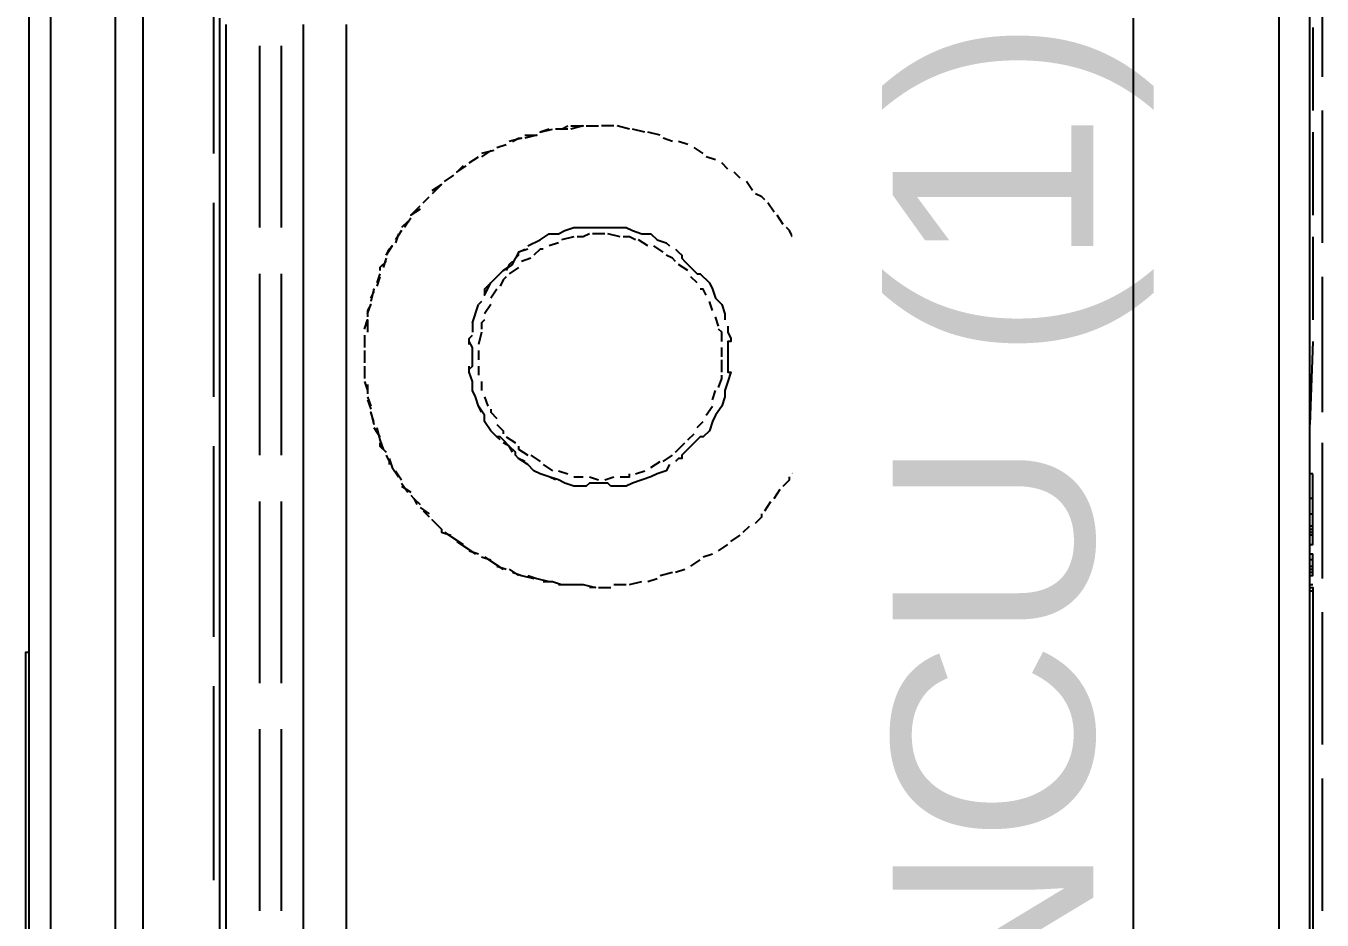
# Model space of a CAD drawing. Header units: feet. Extents: x -159 to 1687, y -48 to 1556.
# Drawn here: x 1214.76 to 1222.51, y 1065.19 to 1070.53 of the extents above; entities that cross this region are included whole.
import ezdxf

# ---------------------------------------------------------------- set-up
doc = ezdxf.new("R2010")
doc.units = ezdxf.units.FT
doc.header["$MEASUREMENT"] = 0
for name, color, linetype in [('G-ANNO-TEXT', 1, 'Continuous'), ('PDF8_LP_OBJ-Hidden', 7, 'Continuous'), ('PDF8_LP_OBJ-Misc', 7, 'Continuous')]:
    doc.layers.add(name, color=color, linetype=linetype)
doc.styles.add('NEI-A', font='arial.ttf')

msp = doc.modelspace()

# ---------------------------------------------------------------- linework, layer by layer
at = {"layer": 'PDF8_LP_OBJ-Hidden', "lineweight": 25}
for p, q in [((1218.03842, 1069.32752), (1218.35138, 1069.32752)), ((1217.94637, 1067.19203), (1218.09365, 1067.19203))]:
    msp.add_line(p, q, dxfattribs=at)
for points in [[(1217.67023, 1069.84299), (1217.70705, 1069.86139), (1217.72546, 1069.86139), (1217.65182, 1069.84299)], [(1217.74387, 1069.8798), (1217.81751, 1069.8798), (1217.74387, 1069.86139)], [(1217.89115, 1069.91662), (1217.83592, 1069.89821), (1217.90956, 1069.91662)], [(1218.0016, 1069.91662), (1217.92796, 1069.91662)], [(1217.96478, 1069.91662), (1218.0016, 1069.93503)], [(1218.02001, 1069.93503), (1218.09365, 1069.93503), (1218.02001, 1069.91662)], [(1218.11206, 1069.93503), (1218.1857, 1069.93503)], [(1218.27774, 1069.93503), (1218.20411, 1069.93503)], [(1218.36979, 1069.91662), (1218.29615, 1069.93503)], [(1218.46184, 1069.89821), (1218.3882, 1069.91662)], [(1218.55389, 1069.8798), (1218.48025, 1069.89821)], [(1218.62752, 1069.84299), (1218.57229, 1069.86139)], [(1217.54137, 1069.78776), (1217.48614, 1069.75094)], [(1217.55978, 1069.78776), (1217.48614, 1069.76935)], [(1217.57819, 1069.80617), (1217.63341, 1069.82458)], [(1218.71957, 1069.82458), (1218.66434, 1069.84299)], [(1218.81162, 1069.76935), (1218.75639, 1069.80617)], [(1217.4125, 1069.71412), (1217.46773, 1069.75094)], [(1218.88525, 1069.73253), (1218.83003, 1069.75094)], [(1218.95889, 1069.6773), (1218.92207, 1069.71412)], [(1217.26523, 1069.60366), (1217.32045, 1069.64048)], [(1217.37568, 1069.69571), (1217.33886, 1069.65889), (1217.39409, 1069.69571)], [(1219.03253, 1069.62207), (1218.99571, 1069.65889)], [(1217.19159, 1069.54843), (1217.24682, 1069.58525), (1217.19159, 1069.53003)], [(1219.10617, 1069.54843), (1219.06935, 1069.60366)], [(1217.13636, 1069.4748), (1217.17318, 1069.51162)], [(1219.17981, 1069.49321), (1219.1614, 1069.51162), (1219.12458, 1069.53003)], [(1219.23503, 1069.41957), (1219.19821, 1069.4748)], [(1217.11795, 1069.43798), (1217.06272, 1069.40116), (1217.08113, 1069.41957), (1217.11795, 1069.45639)], [(1219.29026, 1069.34593), (1219.25344, 1069.40116)], [(1217.04431, 1069.36434), (1217.00749, 1069.32752)], [(1217.06272, 1069.38275), (1217.0259, 1069.32752)], [(1217.94637, 1069.2907), (1217.98319, 1069.30911), (1218.03842, 1069.32752)], [(1218.35138, 1069.32752), (1218.3882, 1069.30911), (1218.44343, 1069.2907), (1218.49866, 1069.2907), (1218.53548, 1069.25388), (1218.5907, 1069.23547), (1218.60911, 1069.21707)], [(1219.34549, 1069.27229), (1219.32708, 1069.30911), (1219.30867, 1069.32752)], [(1217.00749, 1069.30911), (1216.97067, 1069.25388)], [(1216.98908, 1069.2907), (1216.97067, 1069.23547)], [(1217.76228, 1069.21707), (1217.83592, 1069.25388), (1217.89115, 1069.2907), (1217.94637, 1069.2907)], [(1218.03842, 1069.27229), (1217.96478, 1069.25388)], [(1218.13047, 1069.2907), (1218.09365, 1069.27229), (1218.05683, 1069.27229)], [(1218.22252, 1069.2907), (1218.14888, 1069.2907)], [(1218.31456, 1069.27229), (1218.24092, 1069.2907)], [(1218.40661, 1069.25388), (1218.36979, 1069.27229), (1218.33297, 1069.27229)], [(1218.48025, 1069.21707), (1218.42502, 1069.25388)], [(1217.57819, 1069.03297), (1217.615, 1069.06979), (1217.67023, 1069.10661), (1217.68864, 1069.14343), (1217.70705, 1069.16184), (1217.70705, 1069.18025), (1217.74387, 1069.19866)], [(1217.76228, 1069.19866), (1217.70705, 1069.18025), (1217.68864, 1069.14343)], [(1217.85433, 1069.19866), (1217.83592, 1069.19866), (1217.7991, 1069.16184)], [(1217.94637, 1069.23547), (1217.89115, 1069.21707)], [(1218.57229, 1069.18025), (1218.51707, 1069.21707)], [(1218.64593, 1069.19866), (1218.66434, 1069.18025), (1218.68275, 1069.16184), (1218.68275, 1069.14343), (1218.70116, 1069.12502), (1218.73798, 1069.0882), (1218.7748, 1069.05138), (1218.79321, 1069.05138), (1218.84844, 1068.99615), (1218.86685, 1068.95933), (1218.88525, 1068.9041), (1218.92207, 1068.86729), (1218.94048, 1068.81206), (1218.94048, 1068.77524)], [(1219.38231, 1069.18025), (1219.3639, 1069.23547)], [(1216.91545, 1069.12502), (1216.87863, 1069.0882), (1216.87863, 1069.06979)], [(1216.91545, 1069.14343), (1216.89704, 1069.0882)], [(1217.67023, 1069.12502), (1217.65182, 1069.10661), (1217.63341, 1069.06979)], [(1217.70705, 1069.0882), (1217.65182, 1069.05138)], [(1217.78069, 1069.14343), (1217.72546, 1069.12502)], [(1218.64593, 1069.12502), (1218.62752, 1069.14343), (1218.5907, 1069.16184)], [(1218.71957, 1069.06979), (1218.66434, 1069.10661)], [(1219.41913, 1069.10661), (1219.40072, 1069.16184)], [(1216.87863, 1069.05138), (1216.86022, 1068.99615)], [(1216.87863, 1069.03297), (1216.86022, 1068.97774)], [(1217.54137, 1068.99615), (1217.50455, 1068.95933), (1217.50455, 1068.92251), (1217.54137, 1068.99615), (1217.57819, 1069.03297)], [(1217.63341, 1069.03297), (1217.615, 1069.01456), (1217.59659, 1068.97774)], [(1218.7748, 1068.99615), (1218.73798, 1069.03297)], [(1219.45595, 1069.01456), (1219.43754, 1069.06979)], [(1216.8234, 1068.9041), (1216.84181, 1068.94092), (1216.84181, 1068.95933), (1216.8234, 1068.8857)], [(1217.57819, 1068.95933), (1217.54137, 1068.9041)], [(1218.83003, 1068.92251), (1218.81162, 1068.95933), (1218.79321, 1068.95933)], [(1219.49277, 1068.92251), (1219.47436, 1068.97774)], [(1216.80499, 1068.81206), (1216.8234, 1068.86729), (1216.80499, 1068.83047), (1216.80499, 1068.79365)], [(1217.43091, 1068.75683), (1217.46773, 1068.86729)], [(1217.48614, 1068.8857), (1217.46773, 1068.86729)], [(1217.54137, 1068.86729), (1217.50455, 1068.81206)], [(1218.86685, 1068.83047), (1218.84844, 1068.8857)], [(1219.51118, 1068.83047), (1219.49277, 1068.9041)], [(1218.90366, 1068.73842), (1218.88525, 1068.79365)], [(1219.52958, 1068.73842), (1219.51118, 1068.81206)], [(1216.78658, 1068.72001), (1216.80499, 1068.77524), (1216.80499, 1068.7016)], [(1217.43091, 1068.75683), (1217.43091, 1068.7016)], [(1217.48614, 1068.7016), (1217.46773, 1068.62796)], [(1217.50455, 1068.77524), (1217.48614, 1068.75683), (1217.48614, 1068.72001)], [(1218.95889, 1068.73842), (1218.95889, 1068.7016), (1218.9773, 1068.66478), (1218.9773, 1068.64637), (1218.95889, 1068.64637), (1218.95889, 1068.46228), (1218.9773, 1068.46228), (1218.95889, 1068.40705), (1218.94048, 1068.35182), (1218.94048, 1068.315), (1218.92207, 1068.25977), (1218.88525, 1068.20455), (1218.86685, 1068.16773), (1218.84844, 1068.1125), (1218.81162, 1068.07568), (1218.79321, 1068.07568), (1218.7748, 1068.05727), (1218.68275, 1067.96522), (1218.68275, 1067.94681), (1218.66434, 1067.94681), (1218.64593, 1067.92841)], [(1218.92207, 1068.64637), (1218.92207, 1068.7016), (1218.90366, 1068.72001)], [(1219.52958, 1068.64637), (1219.52958, 1068.72001)], [(1216.78658, 1068.68319), (1216.78658, 1068.60955)], [(1217.4125, 1068.62796), (1217.4125, 1068.66478), (1217.43091, 1068.68319)], [(1217.4125, 1068.48069), (1217.43091, 1068.4991), (1217.43091, 1068.60955), (1217.4125, 1068.64637)], [(1219.54799, 1068.55433), (1219.52958, 1068.62796)], [(1216.78658, 1068.59114), (1216.78658, 1068.51751)], [(1217.46773, 1068.59114), (1217.46773, 1068.53592)], [(1218.92207, 1068.55433), (1218.92207, 1068.60955)], [(1216.78658, 1068.4991), (1216.78658, 1068.42546)], [(1217.43091, 1068.40705), (1217.4125, 1068.46228), (1217.4125, 1068.4991)], [(1217.46773, 1068.4991), (1217.46773, 1068.44387)], [(1218.92207, 1068.46228), (1218.92207, 1068.53592)], [(1219.52958, 1068.48069), (1219.54799, 1068.53592)], [(1216.78658, 1068.40705), (1216.80499, 1068.35182)], [(1216.80499, 1068.38864), (1216.80499, 1068.33341)], [(1217.48614, 1068.22296), (1217.46773, 1068.25977), (1217.44932, 1068.315), (1217.43091, 1068.35182), (1217.43091, 1068.40705)], [(1217.48614, 1068.40705), (1217.48614, 1068.35182)], [(1218.90366, 1068.37023), (1218.92207, 1068.42546), (1218.92207, 1068.44387)], [(1219.52958, 1068.38864), (1219.52958, 1068.44387)], [(1216.80499, 1068.315), (1216.8234, 1068.25977)], [(1217.50455, 1068.315), (1217.52296, 1068.25977)], [(1218.86685, 1068.29659), (1218.88525, 1068.35182)], [(1219.51118, 1068.29659), (1219.52958, 1068.35182)], [(1216.80499, 1068.29659), (1216.8234, 1068.24137)], [(1217.54137, 1068.1125), (1217.50455, 1068.16773), (1217.50455, 1068.20455), (1217.46773, 1068.25977)], [(1217.54137, 1068.24137), (1217.54137, 1068.22296), (1217.57819, 1068.18614)], [(1218.83003, 1068.20455), (1218.86685, 1068.25977)], [(1219.49277, 1068.20455), (1219.51118, 1068.25977)], [(1216.84181, 1068.16773), (1216.8234, 1068.22296), (1216.84181, 1068.14932)], [(1218.7748, 1068.13091), (1218.81162, 1068.16773)], [(1219.45595, 1068.1125), (1219.47436, 1068.16773)], [(1216.84181, 1068.13091), (1216.87863, 1068.07568)], [(1216.86022, 1068.13091), (1216.87863, 1068.05727), (1216.89704, 1068.00204)], [(1217.74387, 1067.92841), (1217.70705, 1067.94681), (1217.68864, 1067.96522), (1217.68864, 1067.98363), (1217.65182, 1068.02045), (1217.615, 1068.05727), (1217.59659, 1068.07568), (1217.57819, 1068.07568), (1217.54137, 1068.1125)], [(1217.57819, 1068.14932), (1217.615, 1068.1125), (1217.615, 1068.09409)], [(1218.71957, 1068.05727), (1218.75639, 1068.09409)], [(1216.87863, 1068.03886), (1216.87863, 1068.02045), (1216.91545, 1067.98363)], [(1217.59659, 1068.05727), (1217.57819, 1068.07568)], [(1217.67023, 1067.98363), (1217.65182, 1068.02045), (1217.615, 1068.03886)], [(1217.63341, 1068.07568), (1217.68864, 1068.03886)], [(1217.70705, 1068.02045), (1217.70705, 1068.00204), (1217.76228, 1067.96522)], [(1218.64593, 1067.98363), (1218.70116, 1068.03886)], [(1219.38231, 1067.94681), (1219.41913, 1068.00204)], [(1219.43754, 1068.02045), (1219.43754, 1068.03886), (1219.45595, 1068.07568)], [(1216.91545, 1067.96522), (1216.93386, 1067.92841), (1216.93386, 1067.91)], [(1216.93386, 1067.94681), (1216.95227, 1067.89159), (1216.98908, 1067.83636)], [(1217.83592, 1067.85477), (1217.7991, 1067.87318), (1217.76228, 1067.91), (1217.70705, 1067.94681)], [(1217.78069, 1067.96522), (1217.83592, 1067.92841)], [(1218.49866, 1067.89159), (1218.55389, 1067.92841)], [(1218.57229, 1067.92841), (1218.62752, 1067.96522)], [(1216.97067, 1067.87318), (1217.00749, 1067.81795)], [(1217.92796, 1067.81795), (1217.89115, 1067.83636), (1217.83592, 1067.85477)], [(1217.85433, 1067.91), (1217.90956, 1067.87318)], [(1217.94637, 1067.87318), (1218.0016, 1067.85477)], [(1218.60911, 1067.91), (1218.5907, 1067.87318), (1218.53548, 1067.85477), (1218.49866, 1067.83636), (1218.3882, 1067.79954), (1218.35138, 1067.78113), (1218.25933, 1067.78113)], [(1218.31456, 1067.83636), (1218.36979, 1067.83636), (1218.36979, 1067.85477)], [(1218.40661, 1067.85477), (1218.46184, 1067.87318)], [(1219.34549, 1067.85477), (1219.38231, 1067.91)], [(1217.00749, 1067.79954), (1217.04431, 1067.74431)], [(1217.00749, 1067.78113), (1217.06272, 1067.74431)], [(1218.25933, 1067.78113), (1218.24092, 1067.79954), (1218.13047, 1067.79954), (1218.11206, 1067.78113), (1218.03842, 1067.78113), (1217.98319, 1067.79954), (1217.94637, 1067.81795), (1217.89115, 1067.83636)], [(1218.03842, 1067.83636), (1218.09365, 1067.83636)], [(1218.13047, 1067.83636), (1218.1857, 1067.81795)], [(1218.22252, 1067.81795), (1218.27774, 1067.83636)], [(1219.29026, 1067.78113), (1219.32708, 1067.81795), (1219.32708, 1067.83636)], [(1217.06272, 1067.7259), (1217.08113, 1067.70749), (1217.09954, 1067.67067)], [(1217.08113, 1067.70749), (1217.11795, 1067.67067)], [(1219.23503, 1067.70749), (1219.27185, 1067.76272)], [(1217.11795, 1067.65226), (1217.17318, 1067.61545)], [(1217.13636, 1067.63385), (1217.17318, 1067.59704)], [(1219.12458, 1067.56022), (1219.1614, 1067.59704), (1219.1614, 1067.61545)], [(1219.17981, 1067.63385), (1219.21662, 1067.68908)], [(1217.22841, 1067.54181), (1217.19159, 1067.57863), (1217.24682, 1067.5234), (1217.24682, 1067.50499), (1217.30204, 1067.48658)], [(1219.05094, 1067.50499), (1219.08776, 1067.54181)], [(1217.26523, 1067.50499), (1217.37568, 1067.43135)], [(1218.9773, 1067.44976), (1219.03253, 1067.48658)], [(1217.33886, 1067.44976), (1217.44932, 1067.37612)], [(1217.4125, 1067.39453), (1217.46773, 1067.37612)], [(1218.90366, 1067.39453), (1218.95889, 1067.43135)], [(1217.48614, 1067.35771), (1217.54137, 1067.3393)], [(1217.50455, 1067.35771), (1217.615, 1067.28408)], [(1218.73798, 1067.30248), (1218.79321, 1067.3393)], [(1218.81162, 1067.35771), (1218.86685, 1067.37612)], [(1217.57819, 1067.30248), (1217.63341, 1067.28408)], [(1217.65182, 1067.28408), (1217.70705, 1067.24726)], [(1217.67023, 1067.26567), (1217.72546, 1067.24726), (1217.7991, 1067.22885)], [(1217.76228, 1067.24726), (1217.81751, 1067.22885), (1217.89115, 1067.21044)], [(1218.48025, 1067.21044), (1218.53548, 1067.22885)], [(1218.55389, 1067.24726), (1218.62752, 1067.26567)], [(1218.64593, 1067.26567), (1218.70116, 1067.28408)], [(1217.85433, 1067.21044), (1217.90956, 1067.21044), (1217.96478, 1067.19203)], [(1218.09365, 1067.19203), (1218.16729, 1067.17362), (1218.13047, 1067.17362)], [(1218.1857, 1067.17362), (1218.25933, 1067.17362)], [(1218.27774, 1067.19203), (1218.35138, 1067.19203)], [(1218.36979, 1067.19203), (1218.44343, 1067.21044)]]:
    msp.add_lwpolyline(points, dxfattribs=at)
msp.add_lwpolyline([(1216.91545, 1069.16184), (1216.93386, 1069.19866), (1216.95227, 1069.21707)], close=True, dxfattribs=at)
at = {"layer": 'PDF8_LP_OBJ-Misc', "lineweight": 25}
msp.add_line((1215.4611, 1073.91147), (1215.4611, 1060.38054), dxfattribs=at)
for points in [[(1218.99571, 1074.88717), (1214.96405, 1074.88717), (1214.94564, 1074.86876), (1214.92723, 1074.85035), (1214.90882, 1074.83194), (1214.90882, 1059.75462), (1214.77995, 1059.75462), (1214.77995, 1074.88717), (1214.79836, 1074.90558), (1214.79836, 1074.9424), (1214.83518, 1074.97922), (1214.872, 1074.99762), (1218.99571, 1074.99762), (1218.99571, 1074.88717)], [(1215.29542, 1073.83783), (1215.29542, 1060.47259), (1215.31383, 1060.41736), (1215.33224, 1060.38054)], [(1222.291, 1061.39306), (1222.36464, 1061.41147), (1222.40145, 1061.4667), (1222.41986, 1061.48511), (1222.41986, 1061.52193), (1222.43827, 1061.54033), (1222.43827, 1072.71486)], [(1222.25418, 1072.64122), (1222.25418, 1061.61397)], [(1222.51191, 1071.0396), (1222.51191, 1070.22958)], [(1215.88452, 1069.76935), (1215.88452, 1070.92914)], [(1215.92134, 1063.69424), (1215.92134, 1070.57936)], [(1215.95816, 1063.71265), (1215.95816, 1070.54254)], [(1216.41839, 1070.54254), (1216.41839, 1063.71265)], [(1216.67612, 1070.54254), (1216.67612, 1063.71265)], [(1222.45668, 1070.52413), (1222.45668, 1070.02708)], [(1216.16066, 1069.32752), (1216.16066, 1070.41368)], [(1216.28953, 1069.32752), (1216.28953, 1070.41368)], [(1222.51191, 1070.02708), (1222.51191, 1069.23547)], [(1222.45668, 1069.89821), (1222.45668, 1069.40116)], [(1215.88452, 1068.315), (1215.88452, 1069.4748)], [(1222.45668, 1069.27229), (1222.45668, 1068.77524)], [(1216.16066, 1067.96522), (1216.16066, 1069.05138)], [(1216.28953, 1067.96522), (1216.28953, 1069.05138)], [(1222.51191, 1069.03297), (1222.51191, 1068.22296)], [(1222.45668, 1068.64637), (1222.43827, 1068.14932)], [(1215.88452, 1066.87907), (1215.88452, 1068.02045)], [(1222.51191, 1068.03886), (1222.51191, 1067.22885)], [(1222.43827, 1067.43135), (1222.45668, 1067.43135), (1222.45668, 1067.85477)], [(1222.45668, 1067.85477), (1222.43827, 1067.85477)], [(1222.45668, 1067.70749), (1222.43827, 1067.70749)], [(1216.16066, 1066.60293), (1216.16066, 1067.68908)], [(1216.28953, 1066.60293), (1216.28953, 1067.68908)], [(1222.43827, 1067.61545), (1222.45668, 1067.61545)], [(1222.45668, 1067.54181), (1222.43827, 1067.54181)], [(1222.43827, 1067.5234), (1222.45668, 1067.5234)], [(1222.43827, 1067.50499), (1222.45668, 1067.50499)], [(1222.45668, 1067.48658), (1222.43827, 1067.48658)], [(1222.43827, 1067.24726), (1222.45668, 1067.24726), (1222.45668, 1067.37612)], [(1222.43827, 1067.37612), (1222.45668, 1067.37612)], [(1222.45668, 1067.3393), (1222.43827, 1067.3393)], [(1222.43827, 1067.30248), (1222.45668, 1067.30248)], [(1222.43827, 1067.28408), (1222.45668, 1067.28408)], [(1222.43827, 1067.26567), (1222.45668, 1067.26567)], [(1222.43827, 1067.19203), (1222.45668, 1067.19203)], [(1222.43827, 1067.17362), (1222.45668, 1067.17362), (1222.45668, 1061.77966), (1222.43827, 1061.77966)], [(1222.43827, 1067.15521), (1222.45668, 1067.15521)], [(1222.51191, 1067.02634), (1222.51191, 1066.23474)], [(1214.77995, 1060.74873), (1214.76154, 1060.74873), (1214.76154, 1066.78702), (1214.77995, 1066.78702)], [(1215.88452, 1065.42472), (1215.88452, 1066.58452)], [(1216.16066, 1065.24063), (1216.16066, 1066.32679)], [(1216.28953, 1065.24063), (1216.28953, 1066.32679)], [(1222.51191, 1066.03223), (1222.51191, 1065.24063)]]:
    msp.add_lwpolyline(points, dxfattribs=at)

# ---------------------------------------------------------------- next in the draw order: texts
at = {"layer": 'G-ANNO-TEXT', "linetype": 'Continuous', "insert": (1220.72398, 1067.50665), "char_height": 1.2, "attachment_point": 5, "rotation": 90, "style": 'NEI-A', "bg_fill": 3, "box_fill_scale": 1.5, "bg_fill_color": 256, "bg_fill_transparency": 0}
msp.add_mtext_dynamic_manual_height_columns('{\\LNCU (1)}', width=7.3675604, gutter_width=0.1026, heights=[0], dxfattribs=at)

doc.saveas('drawing.dxf')
